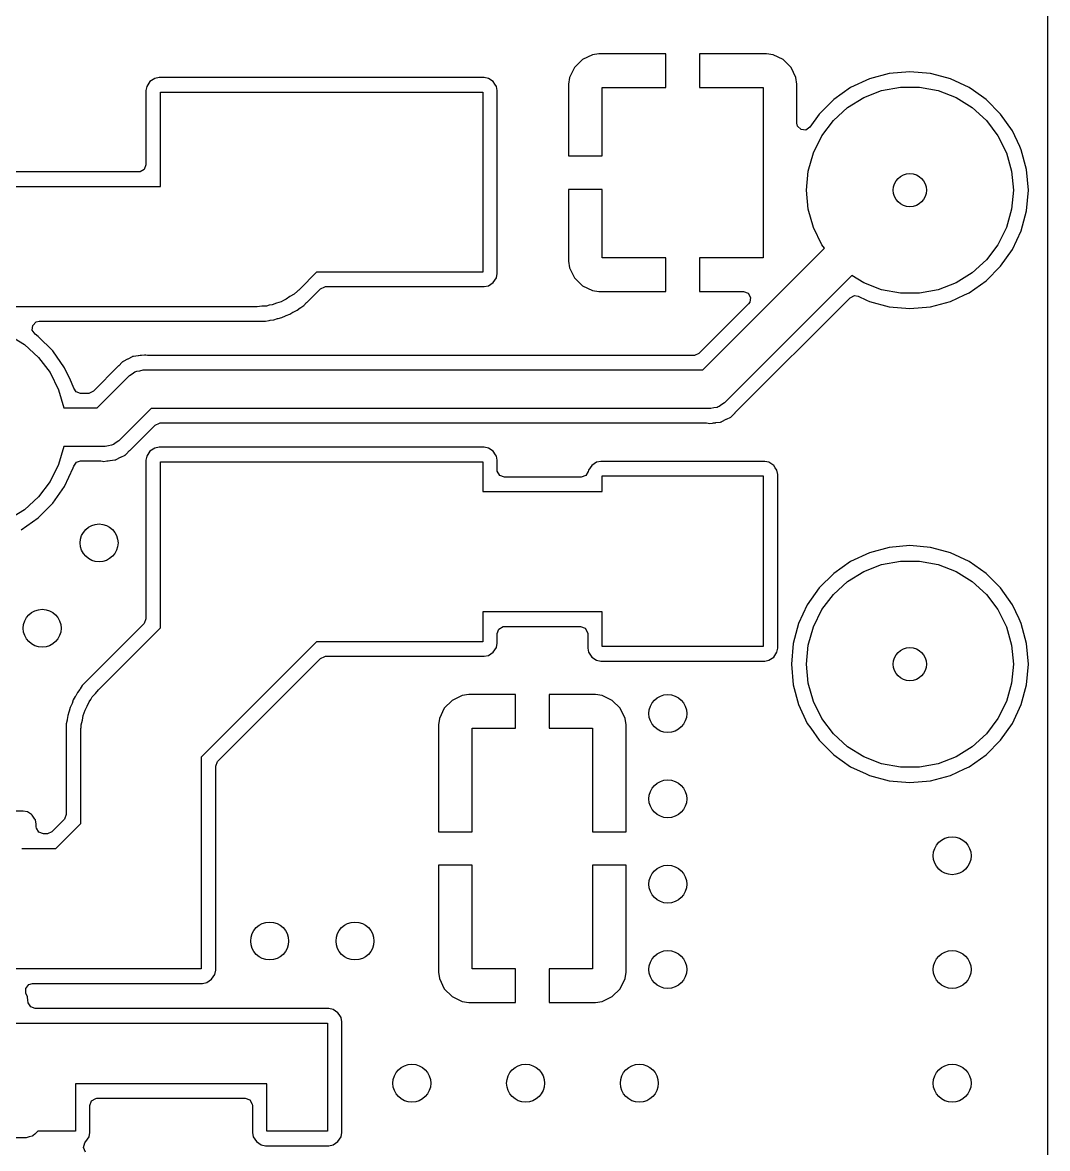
# Model space of a CAD drawing. Extents: x 5.46 to 6.24, y -4.92 to -3.35.
# Drawn here: x 5.8098 to 6.2355, y -4.2336 to -3.7659 of the extents above; entities that cross this region are included whole.
import ezdxf

# ---------------------------------------------------------------- set-up
doc = ezdxf.new("R2010")
doc.units = 0
doc.header["$MEASUREMENT"] = 0
doc.layers.add('BLACK', color=7, linetype='CONTINUOUS')

msp = doc.modelspace()

# ---------------------------------------------------------------- linework, layer by layer
at = {"layer": 'BLACK', "linetype": 'CONTINUOUS'}
for p, q in [((6.2355, -3.34796), (6.2355, -4.92004)), ((6.04231, -3.78133), (6.03901, -3.78463)), ((6.04649, -3.77929), (6.04231, -3.78133)), ((6.04921, -3.77889), (6.04649, -3.77929)), ((6.07702, -3.77889), (6.04921, -3.77889)), ((6.07702, -3.79286), (6.07702, -3.77889)), ((6.11879, -3.77889), (6.09098, -3.77889)), ((6.09098, -3.77889), (6.09098, -3.79286)), ((6.12151, -3.77929), (6.11879, -3.77889)), ((6.12569, -3.78133), (6.12151, -3.77929)), ((6.12151, -3.77929), (6.12151, -3.77929)), ((6.12899, -3.78463), (6.12569, -3.78133)), ((6.03901, -3.78463), (6.03696, -3.78882)), ((6.13104, -3.78882), (6.12899, -3.78463)), ((6.16981, -3.78712), (6.16152, -3.78934)), ((6.17835, -3.78637), (6.16981, -3.78712)), ((6.18689, -3.78712), (6.17835, -3.78637)), ((6.18689, -3.78712), (6.18689, -3.78712)), ((6.18689, -3.78712), (6.18689, -3.78712)), ((6.18952, -3.78782), (6.18689, -3.78712)), ((6.19518, -3.78934), (6.18952, -3.78782)), ((5.8614, -3.79248), (5.86105, -3.79423)), ((5.86273, -3.79049), (5.8614, -3.79248)), ((5.8614, -3.79248), (5.8614, -3.79248)), ((5.86472, -3.78916), (5.86273, -3.79049)), ((5.86648, -3.78881), (5.86472, -3.78916)), ((6.00152, -3.78881), (5.86648, -3.78881)), ((5.86648, -3.78881), (5.86648, -3.78881)), ((6.00328, -3.78916), (6.00152, -3.78881)), ((6.00527, -3.79049), (6.00328, -3.78916)), ((6.00328, -3.78916), (6.00328, -3.78916)), ((6.00597, -3.79153), (6.00527, -3.79049)), ((6.00527, -3.79049), (6.00527, -3.79049)), ((6.0066, -3.79248), (6.00597, -3.79153)), ((6.00695, -3.79423), (6.0066, -3.79248)), ((6.03696, -3.78882), (6.03657, -3.79153)), ((6.03657, -3.79153), (6.03657, -3.82131)), ((6.13143, -3.79153), (6.13104, -3.78882)), ((6.13143, -3.80773), (6.13143, -3.79153)), ((6.13143, -3.79153), (6.13143, -3.79153)), ((6.16152, -3.78934), (6.15375, -3.79296)), ((6.16152, -3.78934), (6.16152, -3.78934)), ((6.16658, -3.79422), (6.17438, -3.79276)), ((6.17438, -3.79276), (6.18232, -3.79276)), ((6.18232, -3.79276), (6.19012, -3.79422)), ((6.20295, -3.79296), (6.19518, -3.78934)), ((6.19518, -3.78934), (6.19518, -3.78934)), ((5.86105, -3.79423), (5.86105, -3.82502)), ((5.86707, -3.834), (5.86707, -3.79483)), ((5.86707, -3.79483), (6.00093, -3.79483)), ((6.00093, -3.79483), (6.00093, -3.86963)), ((6.00695, -3.82131), (6.00695, -3.79423)), ((6.05054, -3.82131), (6.05054, -3.79286)), ((6.05054, -3.79286), (6.07702, -3.79286)), ((6.09098, -3.79286), (6.11746, -3.79286)), ((6.11746, -3.79286), (6.11746, -3.86372)), ((6.15375, -3.79296), (6.14672, -3.79788)), ((6.15244, -3.80126), (6.15918, -3.79708)), ((6.15918, -3.79708), (6.16658, -3.79422)), ((6.19012, -3.79422), (6.19752, -3.79708)), ((6.19752, -3.79708), (6.20426, -3.80126)), ((6.20477, -3.79423), (6.20295, -3.79296)), ((6.20295, -3.79296), (6.20295, -3.79296)), ((6.20295, -3.79296), (6.20295, -3.79296)), ((6.20998, -3.79788), (6.20477, -3.79423)), ((6.14672, -3.79788), (6.14066, -3.80395)), ((6.14657, -3.80661), (6.15244, -3.80126)), ((6.20426, -3.80126), (6.21013, -3.80661)), ((6.21604, -3.80395), (6.20998, -3.79788)), ((6.14066, -3.80395), (6.13682, -3.80942)), ((6.14179, -3.81294), (6.14657, -3.80661)), ((6.21013, -3.80661), (6.21491, -3.81294)), ((6.21604, -3.80395), (6.21604, -3.80395)), ((6.22096, -3.81097), (6.21604, -3.80395)), ((6.21604, -3.80395), (6.21604, -3.80395)), ((6.13171, -3.80898), (6.13143, -3.80773)), ((6.13314, -3.81041), (6.13171, -3.80898)), ((6.13516, -3.81059), (6.13314, -3.81041)), ((6.13682, -3.80942), (6.13516, -3.81059)), ((6.22398, -3.81744), (6.22096, -3.81097)), ((6.22096, -3.81097), (6.22096, -3.81097)), ((6.22096, -3.81097), (6.22096, -3.81097)), ((6.13825, -3.82004), (6.14179, -3.81294)), ((6.21491, -3.81294), (6.21845, -3.82004)), ((6.13608, -3.82767), (6.13825, -3.82004)), ((6.21845, -3.82004), (6.22062, -3.82767)), ((6.22459, -3.81875), (6.22398, -3.81744)), ((6.22681, -3.82703), (6.22459, -3.81875)), ((5.86105, -3.82502), (5.86036, -3.82692)), ((6.00695, -3.83528), (6.00695, -3.82131)), ((6.03657, -3.82131), (6.05054, -3.82131)), ((5.85809, -3.82798), (5.73786, -3.82798)), ((5.8586, -3.82794), (5.85809, -3.82798)), ((5.86036, -3.82692), (5.8586, -3.82794)), ((6.13535, -3.83557), (6.13608, -3.82767)), ((6.22062, -3.82767), (6.22135, -3.83557)), ((6.22756, -3.83557), (6.22681, -3.82703)), ((5.729, -3.834), (5.86707, -3.834)), ((6.00695, -3.87022), (6.00695, -3.83528)), ((6.05054, -3.83528), (6.03657, -3.83528)), ((6.03657, -3.83528), (6.03657, -3.86505)), ((6.05054, -3.86372), (6.05054, -3.83528)), ((6.13608, -3.84348), (6.13535, -3.83557)), ((6.22135, -3.83557), (6.22062, -3.84348)), ((6.22681, -3.84412), (6.22756, -3.83557)), ((6.13825, -3.85111), (6.13608, -3.84348)), ((6.22062, -3.84348), (6.21845, -3.85111)), ((6.22459, -3.8524), (6.22681, -3.84412)), ((6.14179, -3.85821), (6.13825, -3.85111)), ((6.21845, -3.85111), (6.21491, -3.85821)), ((6.22096, -3.86018), (6.22459, -3.8524)), ((6.14291, -3.8597), (6.14179, -3.85821)), ((6.21491, -3.85821), (6.21013, -3.86454)), ((6.09236, -3.91025), (6.14291, -3.8597)), ((6.21604, -3.8672), (6.22096, -3.86018)), ((6.03657, -3.86505), (6.03696, -3.86777)), ((6.07702, -3.86372), (6.05054, -3.86372)), ((6.07702, -3.87769), (6.07702, -3.86372)), ((6.11746, -3.86372), (6.09098, -3.86372)), ((6.09098, -3.86372), (6.09098, -3.87769)), ((6.21013, -3.86454), (6.20426, -3.86989)), ((6.20998, -3.87327), (6.21604, -3.8672)), ((5.93195, -3.86963), (5.92491, -3.87668)), ((6.00093, -3.86963), (5.93195, -3.86963)), ((6.00527, -3.87397), (6.0066, -3.87198)), ((6.0066, -3.87198), (6.00695, -3.87022)), ((6.03696, -3.86777), (6.03901, -3.87195)), ((6.03901, -3.87195), (6.04231, -3.87525)), ((6.15424, -3.871), (6.10133, -3.92391)), ((6.15918, -3.87407), (6.15424, -3.871)), ((6.20426, -3.86989), (6.19752, -3.87407)), ((5.92491, -3.87668), (5.92449, -3.87704)), ((5.92793, -3.88217), (5.93358, -3.87652)), ((5.93358, -3.87652), (5.93542, -3.87566)), ((5.93542, -3.87566), (5.93567, -3.87565)), ((5.93567, -3.87565), (6.00152, -3.87565)), ((6.00152, -3.87565), (6.00328, -3.8753)), ((6.00328, -3.8753), (6.00527, -3.87397)), ((6.04231, -3.87525), (6.04649, -3.8773)), ((6.16658, -3.87693), (6.15918, -3.87407)), ((6.17438, -3.87839), (6.16658, -3.87693)), ((6.19012, -3.87693), (6.18232, -3.87839)), ((6.19752, -3.87407), (6.19012, -3.87693)), ((6.20295, -3.87819), (6.20998, -3.87327)), ((5.91817, -3.88134), (5.91716, -3.88194)), ((5.91927, -3.88091), (5.91817, -3.88134)), ((5.92086, -3.87975), (5.91927, -3.88091)), ((5.92255, -3.87875), (5.92086, -3.87975)), ((5.92402, -3.87746), (5.92255, -3.87875)), ((5.92434, -3.87722), (5.92402, -3.87746)), ((5.92449, -3.87704), (5.92434, -3.87722)), ((6.04649, -3.8773), (6.04649, -3.8773)), ((6.04649, -3.8773), (6.04921, -3.87769)), ((6.04921, -3.87769), (6.04921, -3.87769)), ((6.04921, -3.87769), (6.07702, -3.87769)), ((6.09098, -3.87769), (6.10926, -3.87769)), ((6.10583, -3.92792), (6.15352, -3.88023)), ((6.10926, -3.87769), (6.11116, -3.87839)), ((6.11116, -3.87839), (6.11217, -3.88014)), ((6.11217, -3.88014), (6.11182, -3.88213)), ((6.15352, -3.88023), (6.15535, -3.87938)), ((6.15535, -3.87938), (6.15686, -3.87964)), ((6.15686, -3.87964), (6.16028, -3.88124)), ((6.16028, -3.88124), (6.16152, -3.88181)), ((6.18232, -3.87839), (6.17438, -3.87839)), ((6.19518, -3.88181), (6.201, -3.8791)), ((6.201, -3.8791), (6.20295, -3.87819)), ((6.20295, -3.87819), (6.20295, -3.87819)), ((6.20295, -3.87819), (6.20295, -3.87819)), ((5.90723, -3.884), (5.729, -3.884)), ((5.90918, -3.88375), (5.90723, -3.884)), ((5.91114, -3.88369), (5.90918, -3.88375)), ((5.91227, -3.88336), (5.91114, -3.88369)), ((5.91345, -3.88321), (5.91227, -3.88336)), ((5.91527, -3.88249), (5.91345, -3.88321)), ((5.91716, -3.88194), (5.91527, -3.88249)), ((5.92077, -3.88712), (5.92212, -3.88628)), ((5.92212, -3.88628), (5.92241, -3.88612)), ((5.92241, -3.88612), (5.92384, -3.88543)), ((5.92384, -3.88543), (5.92508, -3.88444)), ((5.92508, -3.88444), (5.92535, -3.88425)), ((5.92535, -3.88425), (5.92669, -3.88341)), ((5.92669, -3.88341), (5.9278, -3.88229)), ((5.9278, -3.88229), (5.92793, -3.88217)), ((5.9278, -3.88229), (5.9278, -3.88229)), ((5.92793, -3.88217), (5.92793, -3.88217)), ((6.11135, -3.88275), (6.09073, -3.90337)), ((6.11182, -3.88213), (6.11135, -3.88275)), ((6.16152, -3.88181), (6.16981, -3.88403)), ((6.16981, -3.88403), (6.17835, -3.88478)), ((6.17835, -3.88478), (6.18689, -3.88403)), ((6.18689, -3.88403), (6.19518, -3.88181)), ((5.81401, -3.89173), (5.81544, -3.8903)), ((5.81544, -3.8903), (5.81669, -3.89002)), ((5.81669, -3.89002), (5.90905, -3.89002)), ((5.90905, -3.89002), (5.90905, -3.89002)), ((5.90905, -3.89002), (5.91072, -3.89002)), ((5.91072, -3.89002), (5.91227, -3.88967)), ((5.91072, -3.89002), (5.91072, -3.89002)), ((5.91227, -3.88967), (5.9126, -3.88961)), ((5.9126, -3.88961), (5.91417, -3.88943)), ((5.91417, -3.88943), (5.91567, -3.88891)), ((5.91567, -3.88891), (5.91599, -3.88882)), ((5.91599, -3.88882), (5.91754, -3.88846)), ((5.91754, -3.88846), (5.91897, -3.88778)), ((5.91897, -3.88778), (5.91927, -3.88765)), ((5.91927, -3.88765), (5.92077, -3.88712)), ((5.80382, -3.89551), (5.81056, -3.89969)), ((5.81383, -3.89375), (5.81401, -3.89173)), ((5.81499, -3.89541), (5.81383, -3.89375)), ((5.81628, -3.89631), (5.81499, -3.89541)), ((5.81056, -3.89969), (5.81643, -3.90503)), ((5.82234, -3.90237), (5.81628, -3.89631)), ((5.81628, -3.89631), (5.81628, -3.89631)), ((5.81628, -3.89631), (5.81628, -3.89631)), ((5.82726, -3.9094), (5.82234, -3.90237)), ((5.82234, -3.90237), (5.82234, -3.90237)), ((5.82234, -3.90237), (5.82234, -3.90237)), ((5.85527, -3.90481), (5.85352, -3.90575)), ((5.8555, -3.90473), (5.85527, -3.90481)), ((5.85559, -3.90469), (5.8555, -3.90472)), ((5.8555, -3.90472), (5.8555, -3.90473)), ((5.8556, -3.9047), (5.85559, -3.90469)), ((5.85583, -3.90463), (5.8556, -3.9047)), ((5.8578, -3.90438), (5.85583, -3.90463)), ((5.85792, -3.90437), (5.8578, -3.90438)), ((5.85872, -3.90423), (5.85792, -3.90437)), ((5.85883, -3.90423), (5.85872, -3.90423)), ((5.8592, -3.90421), (5.85883, -3.90423)), ((5.86047, -3.90405), (5.8592, -3.90421)), ((5.86104, -3.90417), (5.86047, -3.90405)), ((5.86165, -3.90423), (5.86104, -3.90417)), ((6.08864, -3.90423), (5.86165, -3.90423)), ((6.0889, -3.90422), (6.08864, -3.90423)), ((6.09073, -3.90337), (6.0889, -3.90422)), ((5.81643, -3.90503), (5.82121, -3.91136)), ((5.82966, -3.91453), (5.82726, -3.9094)), ((5.82726, -3.9094), (5.82726, -3.9094)), ((5.82726, -3.9094), (5.82726, -3.9094)), ((5.84972, -3.90859), (5.8392, -3.91911)), ((5.84981, -3.9085), (5.84972, -3.90859)), ((5.85116, -3.90704), (5.84981, -3.9085)), ((5.85135, -3.90688), (5.85116, -3.90704)), ((5.85142, -3.90682), (5.85134, -3.90687)), ((5.85134, -3.90687), (5.85135, -3.90688)), ((5.85143, -3.90683), (5.85142, -3.90682)), ((5.85163, -3.90668), (5.85143, -3.90683)), ((5.85341, -3.90581), (5.85163, -3.90668)), ((5.85352, -3.90575), (5.85341, -3.90581)), ((5.82121, -3.91136), (5.82475, -3.91847)), ((5.84082, -3.926), (5.85423, -3.9126)), ((5.85423, -3.9126), (5.85537, -3.91188)), ((5.85537, -3.91188), (5.85641, -3.91104)), ((5.85641, -3.91104), (5.85686, -3.91094)), ((5.85686, -3.91094), (5.85724, -3.9107)), ((5.85724, -3.9107), (5.85858, -3.91055)), ((5.85858, -3.91055), (5.85989, -3.91025)), ((5.85989, -3.91025), (6.09236, -3.91025)), ((5.82475, -3.91847), (5.82689, -3.926)), ((5.83089, -3.91717), (5.82966, -3.91453)), ((5.83105, -3.91779), (5.83089, -3.91717)), ((5.83201, -3.91929), (5.83105, -3.91779)), ((5.83391, -3.91998), (5.83201, -3.91929)), ((5.8371, -3.91998), (5.83391, -3.91998)), ((5.83736, -3.91997), (5.8371, -3.91998)), ((5.8392, -3.91911), (5.83736, -3.91997)), ((5.82689, -3.926), (5.84082, -3.926)), ((5.8632, -3.92625), (5.84979, -3.93966)), ((6.09567, -3.92625), (5.8632, -3.92625)), ((6.09698, -3.92595), (6.09567, -3.92625)), ((6.09832, -3.9258), (6.09698, -3.92595)), ((6.0987, -3.92556), (6.09832, -3.9258)), ((6.09914, -3.92546), (6.0987, -3.92556)), ((6.10019, -3.92462), (6.09914, -3.92546)), ((6.10133, -3.92391), (6.10019, -3.92462)), ((6.1044, -3.92947), (6.10575, -3.928)), ((6.10575, -3.928), (6.10583, -3.92792)), ((5.86483, -3.93314), (5.86666, -3.93228)), ((5.86666, -3.93228), (5.86692, -3.93227)), ((5.86692, -3.93227), (6.09391, -3.93227)), ((6.09391, -3.93227), (6.09452, -3.93233)), ((6.09452, -3.93233), (6.09461, -3.93235)), ((6.09461, -3.93235), (6.09509, -3.93245)), ((6.09509, -3.93245), (6.09636, -3.93229)), ((6.09636, -3.93229), (6.09673, -3.93227)), ((6.09673, -3.93227), (6.09683, -3.93227)), ((6.09683, -3.93227), (6.09764, -3.93214)), ((6.09683, -3.93227), (6.09683, -3.93227)), ((6.09764, -3.93214), (6.09775, -3.93212)), ((6.09775, -3.93212), (6.09973, -3.93187)), ((6.09973, -3.93187), (6.09996, -3.9318)), ((6.09973, -3.93187), (6.09973, -3.93187)), ((6.09996, -3.9318), (6.09997, -3.93182)), ((6.09997, -3.93182), (6.10006, -3.93179)), ((6.10006, -3.93178), (6.10029, -3.9317)), ((6.10006, -3.93179), (6.10006, -3.93178)), ((6.10029, -3.9317), (6.10204, -3.93075)), ((6.10029, -3.9317), (6.10029, -3.9317)), ((6.10204, -3.93075), (6.10214, -3.93069)), ((6.10214, -3.93069), (6.10393, -3.92982)), ((6.10393, -3.92982), (6.10413, -3.92968)), ((6.10393, -3.92982), (6.10393, -3.92982)), ((6.10413, -3.92968), (6.10414, -3.92969)), ((6.10414, -3.92969), (6.10422, -3.92963)), ((6.10421, -3.92962), (6.1044, -3.92947)), ((6.10422, -3.92963), (6.10421, -3.92962)), ((6.1044, -3.92947), (6.1044, -3.92947)), ((5.8543, -3.94367), (5.86483, -3.93314)), ((5.82689, -3.942), (5.82475, -3.94953)), ((5.84414, -3.942), (5.82689, -3.942)), ((5.84545, -3.9417), (5.84414, -3.942)), ((5.84678, -3.94155), (5.84545, -3.9417)), ((5.84717, -3.94131), (5.84678, -3.94155)), ((5.84761, -3.94121), (5.84717, -3.94131)), ((5.84866, -3.94037), (5.84761, -3.94121)), ((5.84979, -3.93966), (5.84866, -3.94037)), ((5.86648, -3.94235), (5.86472, -3.9427)), ((6.00152, -3.94235), (5.86648, -3.94235)), ((5.86648, -3.94235), (5.86648, -3.94235)), ((6.00328, -3.9427), (6.00152, -3.94235)), ((5.84875, -3.94744), (5.8505, -3.9465)), ((5.8505, -3.9465), (5.85061, -3.94644)), ((5.85061, -3.94644), (5.8524, -3.94557)), ((5.8524, -3.94557), (5.8526, -3.94542)), ((5.8524, -3.94557), (5.8524, -3.94557)), ((5.8526, -3.94542), (5.85261, -3.94544)), ((5.85261, -3.94544), (5.85268, -3.94538)), ((5.85267, -3.94537), (5.85287, -3.94522)), ((5.85268, -3.94538), (5.85267, -3.94537)), ((5.85287, -3.94522), (5.85422, -3.94375)), ((5.85287, -3.94522), (5.85287, -3.94522)), ((5.85422, -3.94375), (5.8543, -3.94367)), ((5.8614, -3.94602), (5.86105, -3.94778)), ((5.86273, -3.94403), (5.8614, -3.94602)), ((5.8614, -3.94602), (5.8614, -3.94602)), ((5.86472, -3.9427), (5.86273, -3.94403)), ((6.00527, -3.94403), (6.00328, -3.9427)), ((6.00328, -3.9427), (6.00328, -3.9427)), ((6.00621, -3.94544), (6.00527, -3.94403)), ((6.00527, -3.94403), (6.00527, -3.94403)), ((6.0066, -3.94602), (6.00621, -3.94544)), ((6.00695, -3.94778), (6.0066, -3.94602)), ((5.82475, -3.94953), (5.82121, -3.95664)), ((5.82726, -3.9586), (5.83089, -3.95083)), ((5.83089, -3.95083), (5.83105, -3.95021)), ((5.83105, -3.95021), (5.83222, -3.94856)), ((5.83222, -3.94856), (5.83391, -3.94802)), ((5.83391, -3.94802), (5.84238, -3.94802)), ((5.84238, -3.94802), (5.84298, -3.94808)), ((5.84298, -3.94808), (5.84307, -3.9481)), ((5.84307, -3.9481), (5.84355, -3.9482)), ((5.84355, -3.9482), (5.84483, -3.94804)), ((5.84483, -3.94804), (5.84519, -3.94802)), ((5.84519, -3.94802), (5.8453, -3.94802)), ((5.8453, -3.94802), (5.8461, -3.94789)), ((5.8453, -3.94802), (5.8453, -3.94802)), ((5.8461, -3.94789), (5.84622, -3.94787)), ((5.84622, -3.94787), (5.84819, -3.94762)), ((5.84819, -3.94762), (5.84843, -3.94755)), ((5.84819, -3.94762), (5.84819, -3.94762)), ((5.84843, -3.94757), (5.84853, -3.94754)), ((5.84843, -3.94755), (5.84843, -3.94757)), ((5.84852, -3.94752), (5.84875, -3.94744)), ((5.84853, -3.94754), (5.84852, -3.94752)), ((5.84875, -3.94744), (5.84875, -3.94744)), ((5.86105, -3.94778), (5.86105, -4.01363)), ((5.86707, -4.01735), (5.86707, -3.94837)), ((5.86707, -3.94837), (6.00093, -3.94837)), ((6.00093, -3.94837), (6.00093, -3.96077)), ((6.00695, -3.95179), (6.00695, -3.94778)), ((6.00695, -3.94778), (6.00695, -3.94778)), ((6.0462, -3.94994), (6.04487, -3.95193)), ((6.04819, -3.94861), (6.0462, -3.94994)), ((6.04994, -3.94826), (6.04819, -3.94861)), ((6.11806, -3.94826), (6.04994, -3.94826)), ((6.04994, -3.94826), (6.04994, -3.94826)), ((6.11981, -3.94861), (6.11806, -3.94826)), ((6.1218, -3.94994), (6.11981, -3.94861)), ((6.11981, -3.94861), (6.11981, -3.94861)), ((6.1224, -3.95083), (6.1218, -3.94994)), ((6.1218, -3.94994), (6.1218, -3.94994)), ((6.12313, -3.95193), (6.1224, -3.95083)), ((6.00699, -3.95231), (6.00695, -3.95179)), ((6.00801, -3.95406), (6.00699, -3.95231)), ((6.00991, -3.95475), (6.00801, -3.95406)), ((6.04187, -3.95475), (6.00991, -3.95475)), ((6.04373, -3.9541), (6.04187, -3.95475)), ((6.04478, -3.95237), (6.04373, -3.9541)), ((6.04487, -3.95193), (6.04478, -3.95237)), ((6.05054, -3.96077), (6.05054, -3.95428)), ((6.05054, -3.95428), (6.11746, -3.95428)), ((6.11746, -3.95428), (6.11746, -4.02514)), ((6.12348, -3.95368), (6.12313, -3.95193)), ((6.12348, -4.02573), (6.12348, -3.95368)), ((5.82121, -3.95664), (5.81643, -3.96297)), ((5.82234, -3.96563), (5.82726, -3.9586)), ((6.00093, -3.96077), (6.05054, -3.96077)), ((5.81643, -3.96297), (5.81056, -3.96831)), ((5.81628, -3.97169), (5.82234, -3.96563)), ((5.81056, -3.96831), (5.80382, -3.97249)), ((5.80925, -3.97661), (5.81628, -3.97169)), ((6.16981, -3.98397), (6.16152, -3.98619)), ((6.17835, -3.98322), (6.16981, -3.98397)), ((6.18689, -3.98397), (6.17835, -3.98322)), ((6.18689, -3.98397), (6.18689, -3.98397)), ((6.18689, -3.98397), (6.18689, -3.98397)), ((6.18952, -3.98467), (6.18689, -3.98397)), ((6.16152, -3.98619), (6.15375, -3.98981)), ((6.16152, -3.98619), (6.16152, -3.98619)), ((6.19518, -3.98619), (6.18952, -3.98467)), ((6.20295, -3.98981), (6.19518, -3.98619)), ((6.19518, -3.98619), (6.19518, -3.98619)), ((6.15375, -3.98981), (6.14672, -3.99473)), ((6.15918, -3.99393), (6.16658, -3.99107)), ((6.16658, -3.99107), (6.17438, -3.98961)), ((6.17438, -3.98961), (6.18232, -3.98961)), ((6.18232, -3.98961), (6.19012, -3.99107)), ((6.19012, -3.99107), (6.19752, -3.99393)), ((6.20998, -3.99473), (6.20295, -3.98981)), ((6.14672, -3.99473), (6.14066, -4.0008)), ((6.14657, -4.00346), (6.15244, -3.99811)), ((6.15244, -3.99811), (6.15918, -3.99393)), ((6.19752, -3.99393), (6.20426, -3.99811)), ((6.20426, -3.99811), (6.21013, -4.00346)), ((6.21604, -4.0008), (6.20998, -3.99473)), ((6.14066, -4.0008), (6.13574, -4.00782)), ((6.21604, -4.0008), (6.21604, -4.0008)), ((6.22096, -4.00782), (6.21604, -4.0008)), ((6.21604, -4.0008), (6.21604, -4.0008)), ((6.13574, -4.00782), (6.13211, -4.0156)), ((6.14179, -4.00979), (6.14657, -4.00346)), ((6.21013, -4.00346), (6.21491, -4.00979)), ((6.22367, -4.01363), (6.22096, -4.00782)), ((6.22096, -4.00782), (6.22096, -4.00782)), ((6.22096, -4.00782), (6.22096, -4.00782)), ((6.05054, -4.01077), (6.00093, -4.01077)), ((6.00093, -4.01077), (6.00093, -4.02317)), ((6.05054, -4.02514), (6.05054, -4.01077)), ((6.13825, -4.01689), (6.14179, -4.00979)), ((6.21491, -4.00979), (6.21845, -4.01689)), ((5.86018, -4.01572), (5.83583, -4.04007)), ((5.86036, -4.01553), (5.86018, -4.01572)), ((5.86105, -4.01363), (5.86036, -4.01553)), ((6.00764, -4.01785), (6.0094, -4.01684)), ((6.0094, -4.01684), (6.00991, -4.01679)), ((6.00991, -4.01679), (6.04156, -4.01679)), ((6.04156, -4.01679), (6.04346, -4.01748)), ((6.13211, -4.0156), (6.12989, -4.02388)), ((6.13211, -4.0156), (6.13211, -4.0156)), ((6.13608, -4.02452), (6.13825, -4.01689)), ((6.21845, -4.01689), (6.22062, -4.02452)), ((6.22459, -4.0156), (6.22367, -4.01363)), ((6.22681, -4.02388), (6.22459, -4.0156)), ((5.84132, -4.04309), (5.86707, -4.01735)), ((6.00695, -4.01975), (6.00764, -4.01785)), ((6.00695, -4.02377), (6.00695, -4.01975)), ((6.04346, -4.01748), (6.04447, -4.01924)), ((6.04447, -4.01924), (6.04452, -4.01975)), ((6.04452, -4.01975), (6.04452, -4.02573)), ((5.93195, -4.02317), (5.884, -4.07113)), ((6.00093, -4.02317), (5.93195, -4.02317)), ((6.00527, -4.02751), (6.0066, -4.02552)), ((6.0066, -4.02552), (6.00695, -4.02377)), ((6.04452, -4.02573), (6.04487, -4.02749)), ((6.11746, -4.02514), (6.05054, -4.02514)), ((6.12313, -4.02749), (6.12348, -4.02573)), ((6.12989, -4.02388), (6.12914, -4.03243)), ((6.13535, -4.03243), (6.13608, -4.02452)), ((6.22062, -4.02452), (6.22135, -4.03243)), ((6.22756, -4.03243), (6.22681, -4.02388)), ((5.93121, -4.03243), (5.93358, -4.03006)), ((5.93358, -4.03006), (5.93542, -4.0292)), ((5.93542, -4.0292), (5.93567, -4.02919)), ((5.93567, -4.02919), (6.00152, -4.02919)), ((6.00152, -4.02919), (6.00328, -4.02884)), ((6.00328, -4.02884), (6.00527, -4.02751)), ((6.04487, -4.02749), (6.0462, -4.02948)), ((6.0462, -4.02948), (6.0462, -4.02948)), ((6.0462, -4.02948), (6.0462, -4.02948)), ((6.0462, -4.02948), (6.04819, -4.03081)), ((6.04819, -4.03081), (6.04994, -4.03116)), ((6.04994, -4.03116), (6.11806, -4.03116)), ((6.11806, -4.03116), (6.11981, -4.03081)), ((6.11981, -4.03081), (6.1218, -4.02948)), ((6.1218, -4.02948), (6.12313, -4.02749)), ((5.89089, -4.07275), (5.93121, -4.03243)), ((6.12914, -4.03243), (6.12989, -4.04097)), ((6.13608, -4.04033), (6.13535, -4.03243)), ((6.22135, -4.03243), (6.22062, -4.04033)), ((6.22681, -4.04097), (6.22756, -4.03243)), ((5.83583, -4.04007), (5.83459, -4.04131)), ((5.83583, -4.04007), (5.83583, -4.04007)), ((5.83583, -4.04007), (5.83583, -4.04007)), ((6.13825, -4.04796), (6.13608, -4.04033)), ((6.22062, -4.04033), (6.21845, -4.04796)), ((5.83257, -4.04416), (5.83188, -4.04559)), ((5.83356, -4.04292), (5.83257, -4.04416)), ((5.83257, -4.04416), (5.83257, -4.04416)), ((5.83375, -4.04265), (5.83356, -4.04292)), ((5.83459, -4.04131), (5.83375, -4.04265)), ((5.83459, -4.04131), (5.83459, -4.04131)), ((5.83877, -4.04608), (5.84012, -4.04465)), ((5.84012, -4.04465), (5.84132, -4.04309)), ((5.99517, -4.04503), (5.99246, -4.04543)), ((6.01452, -4.04503), (5.99517, -4.04503)), ((6.01452, -4.059), (6.01452, -4.04503)), ((6.04783, -4.04503), (6.02848, -4.04503)), ((6.02848, -4.04503), (6.02848, -4.059)), ((6.05054, -4.04543), (6.04783, -4.04503)), ((6.12989, -4.04097), (6.13211, -4.04925)), ((6.22459, -4.04925), (6.22681, -4.04097)), ((5.83022, -4.04903), (5.82954, -4.05046)), ((5.83035, -4.04873), (5.83022, -4.04903)), ((5.83088, -4.04723), (5.83035, -4.04873)), ((5.83172, -4.04588), (5.83088, -4.04723)), ((5.83088, -4.04723), (5.83088, -4.04723)), ((5.83188, -4.04559), (5.83172, -4.04588)), ((5.83576, -4.05157), (5.8367, -4.04985)), ((5.8367, -4.04985), (5.83748, -4.04805)), ((5.83748, -4.04805), (5.83821, -4.04711)), ((5.83821, -4.04711), (5.83877, -4.04608)), ((5.98827, -4.04747), (5.98497, -4.05077)), ((5.99246, -4.04543), (5.98827, -4.04747)), ((6.05473, -4.04747), (6.05054, -4.04543)), ((6.05054, -4.04543), (6.05054, -4.04543)), ((6.05803, -4.05077), (6.05473, -4.04747)), ((6.13211, -4.04925), (6.13211, -4.04926)), ((6.13211, -4.04926), (6.13574, -4.05703)), ((6.14179, -4.05506), (6.13825, -4.04796)), ((6.21845, -4.04796), (6.21491, -4.05506)), ((6.22096, -4.05703), (6.22459, -4.04925)), ((5.82857, -4.05383), (5.82839, -4.0554)), ((5.82909, -4.05233), (5.82857, -4.05383)), ((5.82918, -4.05201), (5.82909, -4.05233)), ((5.82954, -4.05046), (5.82918, -4.05201)), ((5.82954, -4.05046), (5.82954, -4.05046)), ((5.83469, -4.05574), (5.83499, -4.0538)), ((5.83499, -4.0538), (5.83546, -4.05271)), ((5.83546, -4.05271), (5.83576, -4.05157)), ((5.98497, -4.05077), (5.98293, -4.05496)), ((6.06007, -4.05496), (6.05803, -4.05077)), ((5.82833, -4.05573), (5.82798, -4.05728)), ((5.82798, -4.05728), (5.82798, -4.05828)), ((5.82798, -4.05828), (5.82798, -4.05828)), ((5.82798, -4.05828), (5.82798, -4.09492)), ((5.82839, -4.0554), (5.82833, -4.05573)), ((5.834, -4.09864), (5.834, -4.059)), ((5.834, -4.059), (5.83411, -4.059)), ((5.83411, -4.059), (5.8342, -4.05764)), ((5.8342, -4.05764), (5.83469, -4.05574)), ((5.98293, -4.05496), (5.98253, -4.05767)), ((5.98253, -4.05767), (5.98253, -4.10202)), ((5.9965, -4.10202), (5.9965, -4.059)), ((5.9965, -4.059), (6.01452, -4.059)), ((6.02848, -4.059), (6.0465, -4.059)), ((6.0465, -4.059), (6.0465, -4.10202)), ((6.06047, -4.05767), (6.06007, -4.05496)), ((6.06047, -4.10202), (6.06047, -4.05767)), ((6.06047, -4.05767), (6.06047, -4.05767)), ((6.13574, -4.05703), (6.13574, -4.05703)), ((6.13574, -4.05703), (6.13574, -4.05703)), ((6.13574, -4.05703), (6.13714, -4.05903)), ((6.13714, -4.05903), (6.14066, -4.06405)), ((6.14657, -4.06139), (6.14179, -4.05506)), ((6.21491, -4.05506), (6.21013, -4.06139)), ((6.21604, -4.06405), (6.22096, -4.05703)), ((6.15244, -4.06674), (6.14657, -4.06139)), ((6.21013, -4.06139), (6.20426, -4.06674)), ((6.14066, -4.06405), (6.14672, -4.07012)), ((6.15918, -4.07092), (6.15244, -4.06674)), ((6.20426, -4.06674), (6.19752, -4.07092)), ((6.20998, -4.07012), (6.21604, -4.06405)), ((5.884, -4.07113), (5.884, -4.159)), ((5.89002, -4.07485), (5.89071, -4.07294)), ((5.89071, -4.07294), (5.89089, -4.07275)), ((6.14672, -4.07012), (6.14672, -4.07012)), ((6.14672, -4.07012), (6.14672, -4.07012)), ((6.14672, -4.07012), (6.15375, -4.07504)), ((6.16658, -4.07378), (6.15918, -4.07092)), ((6.19752, -4.07092), (6.19012, -4.07378)), ((6.20295, -4.07504), (6.20998, -4.07012)), ((5.89002, -4.10202), (5.89002, -4.07485)), ((6.15375, -4.07504), (6.15375, -4.07504)), ((6.15375, -4.07504), (6.15375, -4.07504)), ((6.15375, -4.07504), (6.16022, -4.07806)), ((6.16022, -4.07806), (6.16152, -4.07866)), ((6.17438, -4.07524), (6.16658, -4.07378)), ((6.18232, -4.07524), (6.17438, -4.07524)), ((6.19012, -4.07378), (6.18232, -4.07524)), ((6.19518, -4.07866), (6.201, -4.07595)), ((6.201, -4.07595), (6.20295, -4.07504)), ((6.20295, -4.07504), (6.20295, -4.07504)), ((6.20295, -4.07504), (6.20295, -4.07504)), ((6.16152, -4.07866), (6.16981, -4.08088)), ((6.16981, -4.08088), (6.17835, -4.08163)), ((6.17835, -4.08163), (6.18689, -4.08088)), ((6.18689, -4.08088), (6.19518, -4.07866)), ((5.81008, -4.09345), (5.79898, -4.09345)), ((5.81184, -4.0938), (5.81008, -4.09345)), ((5.81352, -4.09492), (5.81184, -4.0938)), ((5.81184, -4.0938), (5.81184, -4.0938)), ((5.81383, -4.09513), (5.81352, -4.09492)), ((5.81496, -4.09683), (5.81383, -4.09513)), ((5.82798, -4.09492), (5.82729, -4.09683)), ((5.81516, -4.09712), (5.81496, -4.09683)), ((5.81551, -4.09888), (5.81516, -4.09712)), ((5.81551, -4.10002), (5.81551, -4.09888)), ((5.81551, -4.09888), (5.81551, -4.09888)), ((5.81556, -4.10053), (5.81551, -4.10002)), ((5.81657, -4.10229), (5.81556, -4.10053)), ((5.82711, -4.09702), (5.82202, -4.10211)), ((5.82364, -4.109), (5.834, -4.09864)), ((5.82729, -4.09683), (5.82711, -4.09702)), ((5.81847, -4.10298), (5.81657, -4.10229)), ((5.81992, -4.10298), (5.81847, -4.10298)), ((5.82018, -4.10297), (5.81992, -4.10298)), ((5.82202, -4.10211), (5.82018, -4.10297)), ((5.89002, -4.1055), (5.89002, -4.10202)), ((5.89002, -4.10906), (5.89002, -4.1055)), ((5.98253, -4.10202), (5.9965, -4.10202)), ((6.0465, -4.10202), (6.06047, -4.10202)), ((5.80949, -4.109), (5.82364, -4.109)), ((5.89002, -4.11598), (5.89002, -4.10906)), ((5.89002, -4.15959), (5.89002, -4.11598)), ((5.9965, -4.11598), (5.98253, -4.11598)), ((5.98253, -4.11598), (5.98253, -4.16033)), ((5.9965, -4.159), (5.9965, -4.11598)), ((6.06047, -4.11598), (6.0465, -4.11598)), ((6.0465, -4.11598), (6.0465, -4.159)), ((6.06047, -4.16033), (6.06047, -4.11598)), ((5.834, -4.159), (5.78989, -4.159)), ((5.884, -4.159), (5.834, -4.159)), ((5.88834, -4.16334), (5.88967, -4.16135)), ((5.88967, -4.16135), (5.89002, -4.15959)), ((5.98253, -4.16033), (5.98293, -4.16304)), ((6.01452, -4.159), (5.9965, -4.159)), ((6.01452, -4.17297), (6.01452, -4.159)), ((6.0465, -4.159), (6.02848, -4.159)), ((6.02848, -4.159), (6.02848, -4.17297)), ((6.06007, -4.16304), (6.06047, -4.16033)), ((6.06047, -4.16033), (6.06047, -4.16033)), ((5.81114, -4.16709), (5.81238, -4.16548)), ((5.81238, -4.16548), (5.81397, -4.16502)), ((5.81397, -4.16502), (5.83697, -4.16502)), ((5.83697, -4.16502), (5.83697, -4.16502)), ((5.83697, -4.16502), (5.88459, -4.16502)), ((5.88459, -4.16502), (5.88635, -4.16467)), ((5.88635, -4.16467), (5.88834, -4.16334)), ((5.98293, -4.16304), (5.98497, -4.16723)), ((6.05803, -4.16723), (6.06007, -4.16304)), ((5.81123, -4.16911), (5.81114, -4.16709)), ((5.81184, -4.17058), (5.81123, -4.16911)), ((5.81204, -4.1721), (5.81184, -4.17058)), ((5.98497, -4.16723), (5.98827, -4.17053)), ((5.98827, -4.17053), (5.99246, -4.17257)), ((6.05054, -4.17257), (6.05473, -4.17053)), ((6.05473, -4.17053), (6.05803, -4.16723)), ((5.81215, -4.17295), (5.81204, -4.1721)), ((5.81217, -4.17307), (5.81215, -4.17295)), ((5.81318, -4.17483), (5.81217, -4.17307)), ((5.81509, -4.17552), (5.81318, -4.17483)), ((5.93705, -4.17552), (5.81509, -4.17552)), ((5.93881, -4.17587), (5.93705, -4.17552)), ((5.9408, -4.1772), (5.93881, -4.17587)), ((5.93881, -4.17587), (5.93881, -4.17587)), ((5.99246, -4.17257), (5.99246, -4.17257)), ((5.99246, -4.17257), (5.99517, -4.17297)), ((5.99517, -4.17297), (5.99517, -4.17297)), ((5.99517, -4.17297), (6.01452, -4.17297)), ((6.02848, -4.17297), (6.04783, -4.17297)), ((6.04783, -4.17297), (6.05054, -4.17257)), ((6.04783, -4.17297), (6.04783, -4.17297)), ((5.94128, -4.17792), (5.9408, -4.1772)), ((5.9408, -4.1772), (5.9408, -4.1772)), ((5.94213, -4.17919), (5.94128, -4.17792)), ((5.94248, -4.18095), (5.94213, -4.17919)), ((5.80654, -4.18154), (5.93646, -4.18154)), ((5.93646, -4.18154), (5.93646, -4.20634)), ((5.94248, -4.20733), (5.94248, -4.18095)), ((5.91126, -4.20674), (5.83174, -4.20674)), ((5.83174, -4.20674), (5.83174, -4.22642)), ((5.91126, -4.22642), (5.91126, -4.20674)), ((5.93646, -4.20634), (5.93646, -4.22642)), ((5.94248, -4.22701), (5.94248, -4.20733)), ((5.94248, -4.20733), (5.94248, -4.20733)), ((5.83845, -4.21381), (5.8402, -4.2128)), ((5.8402, -4.2128), (5.84072, -4.21276)), ((5.84072, -4.21276), (5.90228, -4.21276)), ((5.90228, -4.21276), (5.90419, -4.21345)), ((5.90419, -4.21345), (5.9052, -4.2152)), ((5.83776, -4.21572), (5.83845, -4.21381)), ((5.83776, -4.22701), (5.83776, -4.21572)), ((5.9052, -4.2152), (5.90524, -4.21572)), ((5.90524, -4.21572), (5.90524, -4.22701)), ((5.8149, -4.22769), (5.81418, -4.22823)), ((5.81617, -4.22642), (5.8149, -4.22769)), ((5.83174, -4.22642), (5.81617, -4.22642)), ((5.83741, -4.22877), (5.83776, -4.22701)), ((5.90524, -4.22701), (5.90524, -4.22701)), ((5.90524, -4.22701), (5.90559, -4.22877)), ((5.93646, -4.22642), (5.91126, -4.22642)), ((5.94213, -4.22877), (5.94248, -4.22701)), ((5.81136, -4.22916), (5.78428, -4.22916)), ((5.81255, -4.22881), (5.81136, -4.22916)), ((5.81376, -4.22855), (5.81255, -4.22881)), ((5.81396, -4.22839), (5.81376, -4.22855)), ((5.81407, -4.22836), (5.81396, -4.22839)), ((5.81418, -4.22823), (5.81407, -4.22836)), ((5.83509, -4.23325), (5.83561, -4.23129)), ((5.83561, -4.23129), (5.83594, -4.23089)), ((5.83594, -4.23089), (5.83608, -4.23076)), ((5.83608, -4.23076), (5.83741, -4.22877)), ((5.83608, -4.23076), (5.83608, -4.23076)), ((5.90559, -4.22877), (5.90692, -4.23076)), ((5.90692, -4.23076), (5.90692, -4.23076)), ((5.90692, -4.23076), (5.90692, -4.23076)), ((5.90692, -4.23076), (5.90892, -4.23209)), ((5.90892, -4.23209), (5.91067, -4.23244)), ((5.93705, -4.23244), (5.93881, -4.23209)), ((5.93881, -4.23209), (5.9408, -4.23076)), ((5.9408, -4.23076), (5.94213, -4.22877)), ((5.83594, -4.23508), (5.83509, -4.23325)), ((5.91067, -4.23244), (5.93705, -4.23244))]:
    msp.add_line(p, q, dxfattribs=at)
at = {"layer": 'BLACK'}
for centre, radius in [((6.17835, -3.83557), 0.00689), ((5.84158, -3.98209), 0.00787), ((5.81796, -4.01752), 0.00787), ((6.17835, -4.03243), 0.00689), ((6.0778, -4.05296), 0.00787), ((6.0778, -4.08839), 0.00787), ((6.19591, -4.11201), 0.00787), ((6.0778, -4.12382), 0.00787), ((5.91244, -4.14744), 0.00787), ((5.94788, -4.14744), 0.00787), ((6.0778, -4.15926), 0.00787), ((6.19591, -4.15926), 0.00787), ((5.9715, -4.2065), 0.00787), ((6.01874, -4.2065), 0.00787), ((6.06599, -4.2065), 0.00787), ((6.19591, -4.2065), 0.00787)]:
    msp.add_circle(centre, radius, dxfattribs=at)

doc.saveas('drawing.dxf')
